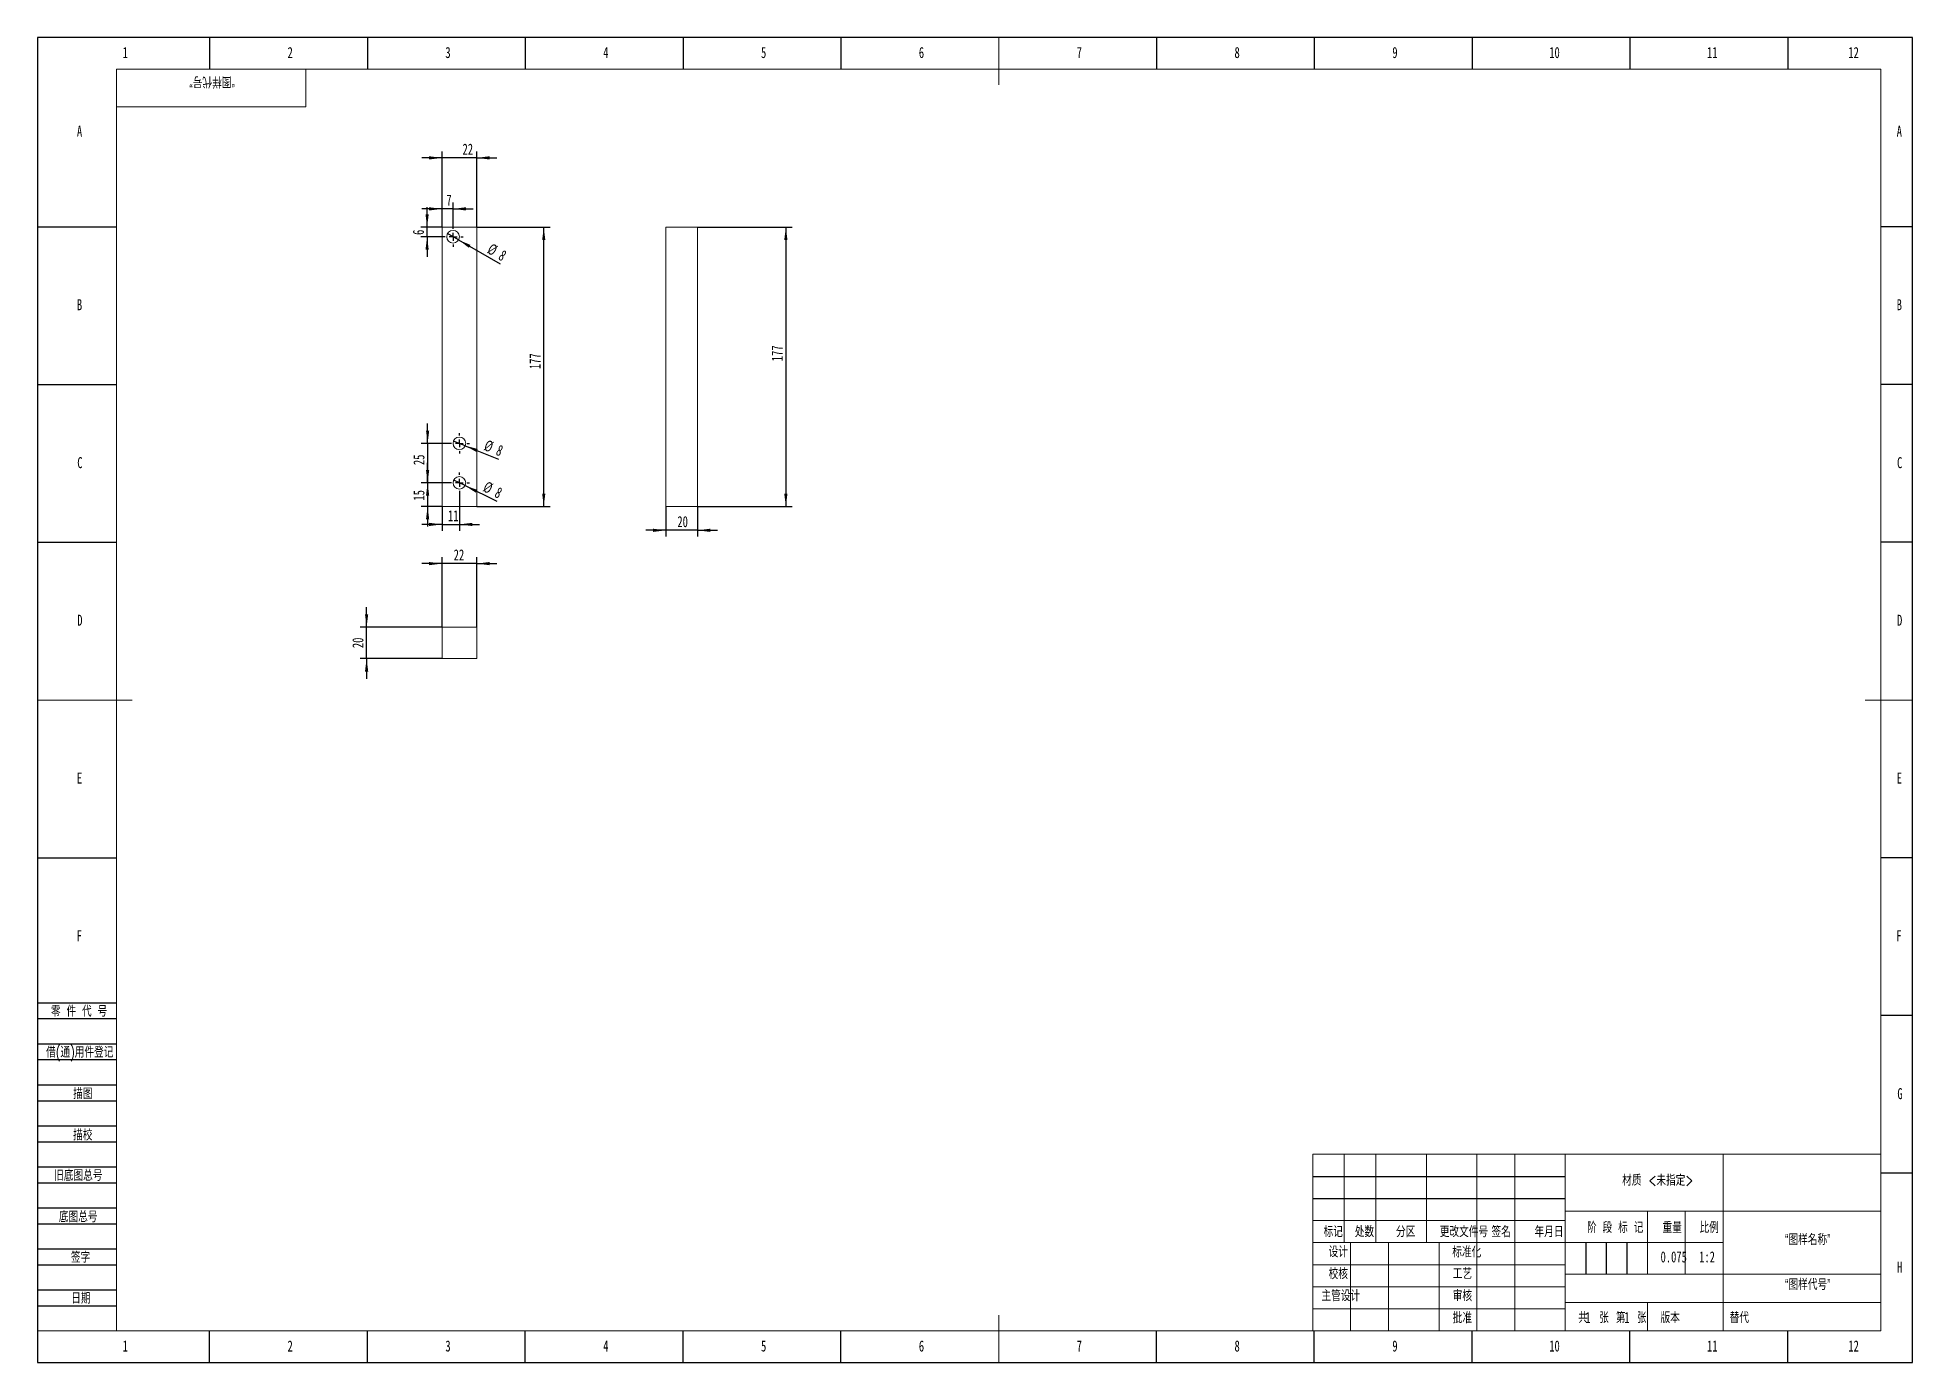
# Model space of a CAD drawing. Header units: millimetres. Extents: x 0 to 594, y 0 to 420.
import ezdxf

# ---------------------------------------------------------------- set-up
doc = ezdxf.new("R2010")
doc.units = ezdxf.units.MM
for name, color, linetype in [('10', 7, 'Continuous'), ('5', 7, 'Continuous'), ('SLD-0', 7, 'Continuous')]:
    doc.layers.add(name, color=color, linetype=linetype)
doc.styles.add('SLDTEXTSTYLE0', font='TXT', dxfattribs={"width": 0.7, "bigfont": 'bigfont'})
doc.styles.add('SLDTEXTSTYLE1', font='TXT', dxfattribs={"width": 0.614286, "bigfont": 'bigfont'})
doc.styles.add('SLDTEXTSTYLE2', font='TXT', dxfattribs={"width": 0.6, "bigfont": 'bigfont'})
doc.styles.add('SLDTEXTSTYLE3', font='TXT', dxfattribs={"width": 0.7})
doc.dimstyles.new('SLDDIMSTYLE0', dxfattribs={"dimtxt": 3.5, "dimasz": 4.08, "dimexe": 0, "dimexo": 0.0625, "dimgap": 0.875, "dimtad": 2, "dimlfac": 2, "dimrnd": 1e-09, "dimzin": 12, "dimdsep": 46, "dimtxsty": 'SLDTEXTSTYLE3', "dimsah": 1, "dimcen": 0.09, "dimadec": 0, "dimazin": 3, "dimtfac": 1, "dimtofl": 0, "dimtmove": 0, "dimatfit": 3, "dimfxl": 0, "dimfrac": 2, "dimtolj": 1, "dimtzin": 12, "dimarcsym": 0})
doc.dimstyles.new('SLDDIMSTYLE1', dxfattribs={"dimtxt": 3.5, "dimasz": 4.08, "dimexe": 0, "dimexo": 0.0625, "dimgap": 0.875, "dimtad": 2, "dimlfac": 2, "dimrnd": 1e-09, "dimzin": 12, "dimdsep": 46, "dimtxsty": 'SLDTEXTSTYLE3', "dimblk1": 'NONE', "dimsah": 1, "dimcen": 0, "dimadec": 0, "dimazin": 3, "dimtfac": 1, "dimtmove": 0, "dimatfit": 3, "dimldrblk": 'NONE', "dimfxl": 0, "dimfrac": 2, "dimtolj": 1, "dimtzin": 12, "dimarcsym": 0})
doc.dimstyles.new('SLDDIMSTYLE2', dxfattribs={"dimtxt": 3.5, "dimasz": 4.08, "dimexe": 0, "dimexo": 0.0625, "dimgap": 0.875, "dimtad": 2, "dimlfac": 2, "dimrnd": 1e-09, "dimzin": 12, "dimdsep": 46, "dimtxsty": 'SLDTEXTSTYLE3', "dimsah": 1, "dimcen": 0.09, "dimadec": 0, "dimazin": 3, "dimtfac": 1, "dimtmove": 0, "dimatfit": 0, "dimfxl": 0, "dimfrac": 2, "dimtolj": 1, "dimtzin": 12, "dimarcsym": 0})

# ---------------------------------------------------------------- blocks, each defined once
blk = doc.blocks.new('_D')
at = {"layer": '10'}
for p, q in [((139.15, 359.84), (162.38, 359.84)), ((160.38, 271.34), (160.38, 359.84)), ((139.15, 271.34), (162.38, 271.34))]:
    blk.add_line(p, q, dxfattribs=at)
for points in [[(160.38, 359.84), (159.88, 355.76), (160.89, 355.76)], [(160.38, 271.34), (160.89, 275.42), (159.88, 275.42)]]:
    blk.add_solid(points, dxfattribs=at)
at = {"layer": '10', "insert": (155.87, 314.88), "char_height": 3.5, "attachment_point": 1, "rotation": 90, "style": 'SLDTEXTSTYLE3'}
blk.add_mtext('177', dxfattribs=at)
blk = doc.blocks.new('_D_1')
at = {"layer": '10'}
for q in [(129.92, 357.84), (146.58, 348.22)]:
    blk.add_line((133.38, 355.84), q, dxfattribs=at)
blk.add_solid([(133.38, 355.84), (136.66, 353.36), (137.17, 354.24)], dxfattribs=at)
at = {"layer": '10', "char_height": 3.5, "attachment_point": 1, "rotation": 330, "style": 'SLDTEXTSTYLE3'}
for s, insert in [('%%c', (143.93, 354.92)), ('8', (147.49, 352.85))]:
    blk.add_mtext(s, dxfattribs=dict(at, insert=insert))
blk = doc.blocks.new('_NONE')
blk = doc.blocks.new('_D_2')
at = {"layer": '10'}
for p, q in [((128.15, 381.84), (121.8, 381.84)), ((128.15, 359.84), (128.15, 383.84)), ((139.15, 381.84), (128.15, 381.84)), ((139.15, 359.84), (139.15, 383.84)), ((139.15, 381.84), (145.5, 381.84))]:
    blk.add_line(p, q, dxfattribs=at)
for points in [[(128.15, 381.84), (124.07, 382.35), (124.07, 381.33)], [(139.15, 381.84), (143.23, 381.33), (143.23, 382.35)]]:
    blk.add_solid(points, dxfattribs=at)
at = {"layer": '10', "insert": (134.65, 386.35), "char_height": 3.5, "attachment_point": 1, "style": 'SLDTEXTSTYLE3'}
blk.add_mtext('22', dxfattribs=at)
blk = doc.blocks.new('_D_3')
at = {"layer": '10'}
for p, q in [((128.15, 365.67), (121.8, 365.67)), ((128.15, 359.84), (128.15, 367.67)), ((131.65, 365.67), (128.15, 365.67)), ((131.65, 360.09), (131.65, 367.67)), ((131.65, 365.67), (138, 365.67))]:
    blk.add_line(p, q, dxfattribs=at)
for points in [[(128.15, 365.67), (124.07, 366.18), (124.07, 365.16)], [(131.65, 365.67), (135.73, 365.16), (135.73, 366.18)]]:
    blk.add_solid(points, dxfattribs=at)
at = {"layer": '10', "insert": (129.54, 370.18), "char_height": 3.5, "attachment_point": 1, "style": 'SLDTEXTSTYLE3'}
blk.add_mtext('7', dxfattribs=at)
blk = doc.blocks.new('_D_4')
at = {"layer": '10'}
for q in [(131.79, 292.08), (146.06, 286.36)]:
    blk.add_line((135.51, 290.6), q, dxfattribs=at)
blk.add_solid([(135.51, 290.6), (139.1, 288.6), (139.48, 289.55)], dxfattribs=at)
at = {"layer": '10', "char_height": 3.5, "attachment_point": 1, "rotation": 338.13461, "style": 'SLDTEXTSTYLE3'}
for s, insert in [('%%c', (142.47, 292.59)), ('8', (146.29, 291.05))]:
    blk.add_mtext(s, dxfattribs=dict(at, insert=insert))
blk = doc.blocks.new('_D_5')
at = {"layer": '10'}
for q in [(131.86, 279.72), (145.51, 273.01)]:
    blk.add_line((135.44, 277.96), q, dxfattribs=at)
blk.add_solid([(135.44, 277.96), (138.88, 275.7), (139.33, 276.61)], dxfattribs=at)
at = {"layer": '10', "char_height": 3.5, "attachment_point": 1, "rotation": 333.81384, "style": 'SLDTEXTSTYLE3'}
for s, insert in [('%%c', (142.41, 279.49)), ('8', (146.09, 277.66))]:
    blk.add_mtext(s, dxfattribs=dict(at, insert=insert))
blk = doc.blocks.new('_D_6')
at = {"layer": '10'}
for p, q in [((133.65, 275.59), (133.65, 263.65)), ((128.15, 271.34), (128.15, 263.65)), ((128.15, 265.65), (121.8, 265.65)), ((128.15, 265.65), (133.65, 265.65)), ((133.65, 265.65), (140, 265.65))]:
    blk.add_line(p, q, dxfattribs=at)
for points in [[(128.15, 265.65), (124.07, 266.16), (124.07, 265.14)], [(133.65, 265.65), (137.73, 265.14), (137.73, 266.16)]]:
    blk.add_solid(points, dxfattribs=at)
at = {"layer": '10', "insert": (130.05, 270.16), "char_height": 3.5, "attachment_point": 1, "style": 'SLDTEXTSTYLE3'}
blk.add_mtext('11', dxfattribs=at)
blk = doc.blocks.new('_D_7')
at = {"layer": '10'}
for p, q in [((123.59, 291.34), (123.59, 297.69)), ((130.4, 291.34), (121.59, 291.34)), ((123.59, 291.34), (123.59, 278.84)), ((130.4, 278.84), (121.59, 278.84)), ((123.59, 278.84), (123.59, 272.49))]:
    blk.add_line(p, q, dxfattribs=at)
for points in [[(123.59, 291.34), (124.1, 295.42), (123.08, 295.42)], [(123.59, 278.84), (123.08, 274.76), (124.1, 274.76)]]:
    blk.add_solid(points, dxfattribs=at)
at = {"layer": '10', "insert": (119.08, 284.47), "char_height": 3.5, "attachment_point": 1, "rotation": 90, "style": 'SLDTEXTSTYLE3'}
blk.add_mtext('25', dxfattribs=at)
blk = doc.blocks.new('_D_8')
at = {"layer": '10'}
for p, q in [((123.59, 278.84), (123.59, 285.19)), ((130.4, 278.84), (121.59, 278.84)), ((123.59, 278.84), (123.59, 271.34)), ((128.15, 271.34), (121.59, 271.34)), ((123.59, 271.34), (123.59, 264.99))]:
    blk.add_line(p, q, dxfattribs=at)
for points in [[(123.59, 278.84), (124.1, 282.92), (123.08, 282.92)], [(123.59, 271.34), (123.08, 267.26), (124.1, 267.26)]]:
    blk.add_solid(points, dxfattribs=at)
at = {"layer": '10', "insert": (119.08, 273.21), "char_height": 3.5, "attachment_point": 1, "rotation": 90, "style": 'SLDTEXTSTYLE3'}
blk.add_mtext('15', dxfattribs=at)
blk = doc.blocks.new('_D_9')
at = {"layer": '10'}
for p, q in [((123.42, 359.84), (123.42, 366.19)), ((128.15, 359.84), (121.42, 359.84)), ((128.4, 356.84), (121.42, 356.84)), ((123.42, 356.84), (123.42, 359.84)), ((123.42, 356.84), (123.42, 350.49))]:
    blk.add_line(p, q, dxfattribs=at)
for points in [[(123.42, 359.84), (123.93, 363.92), (122.92, 363.92)], [(123.42, 356.84), (122.92, 352.76), (123.93, 352.76)]]:
    blk.add_solid(points, dxfattribs=at)
at = {"layer": '10', "insert": (118.91, 357.42), "char_height": 3.5, "attachment_point": 1, "rotation": 90, "style": 'SLDTEXTSTYLE3'}
blk.add_mtext('6', dxfattribs=at)
blk = doc.blocks.new('SW_CENTERMARKSYMBOL_0')
at = {"layer": '10', "color": 0}
for p, q in [((-2.5, 0), (-3.25, 0)), ((0, 0), (-1.25, 0)), ((0, 2.5), (0, 3.25)), ((0, 0), (0, 1.25)), ((0, 0), (0, -1.25)), ((0, 0), (1.25, 0)), ((2.5, 0), (3.25, 0)), ((0, -2.5), (0, -3.25))]:
    blk.add_line(p, q, dxfattribs=at)
blk = doc.blocks.new('SW_CENTERMARKSYMBOL_1')
at = {"layer": '10', "color": 0}
for p, q in [((-2.5, 0), (-3.25, 0)), ((0, 0), (-1.25, 0)), ((0, 2.5), (0, 3.25)), ((0, 0), (0, 1.25)), ((0, 0), (0, -1.25)), ((0, 0), (1.25, 0)), ((2.5, 0), (3.25, 0)), ((0, -2.5), (0, -3.25))]:
    blk.add_line(p, q, dxfattribs=at)
blk = doc.blocks.new('SW_CENTERMARKSYMBOL_2')
at = {"layer": '10', "color": 0}
for p, q in [((-2.5, 0), (-3.25, 0)), ((0, 0), (-1.25, 0)), ((0, 2.5), (0, 3.25)), ((0, 0), (0, 1.25)), ((0, 0), (0, -1.25)), ((0, 0), (1.25, 0)), ((2.5, 0), (3.25, 0)), ((0, -2.5), (0, -3.25))]:
    blk.add_line(p, q, dxfattribs=at)
blk = doc.blocks.new('_D_10')
at = {"layer": '10'}
for p, q in [((104.26, 233.11), (104.26, 239.46)), ((128.15, 233.11), (102.26, 233.11)), ((104.26, 223.11), (104.26, 233.11)), ((128.15, 223.11), (102.26, 223.11)), ((104.26, 223.11), (104.26, 216.76))]:
    blk.add_line(p, q, dxfattribs=at)
for points in [[(104.26, 233.11), (104.77, 237.19), (103.75, 237.19)], [(104.26, 223.11), (103.75, 219.03), (104.77, 219.03)]]:
    blk.add_solid(points, dxfattribs=at)
at = {"layer": '10', "insert": (99.75, 226.45), "char_height": 3.5, "attachment_point": 1, "rotation": 90, "style": 'SLDTEXTSTYLE3'}
blk.add_mtext('20', dxfattribs=at)
blk = doc.blocks.new('_D_11')
at = {"layer": '10'}
for p, q in [((128.15, 253.24), (121.8, 253.24)), ((128.15, 233.11), (128.15, 255.24)), ((139.15, 253.24), (128.15, 253.24)), ((139.15, 233.11), (139.15, 255.24)), ((139.15, 253.24), (145.5, 253.24))]:
    blk.add_line(p, q, dxfattribs=at)
for points in [[(128.15, 253.24), (124.07, 253.74), (124.07, 252.73)], [(139.15, 253.24), (143.23, 252.73), (143.23, 253.74)]]:
    blk.add_solid(points, dxfattribs=at)
at = {"layer": '10', "insert": (131.85, 257.75), "char_height": 3.5, "attachment_point": 1, "style": 'SLDTEXTSTYLE3'}
blk.add_mtext('22', dxfattribs=at)
blk = doc.blocks.new('_D_12')
at = {"layer": '10'}
for p, q in [((209.08, 359.84), (239.08, 359.84)), ((237.08, 359.84), (237.08, 271.34)), ((209.08, 271.34), (239.08, 271.34))]:
    blk.add_line(p, q, dxfattribs=at)
for points in [[(237.08, 359.84), (236.57, 355.76), (237.59, 355.76)], [(237.08, 271.34), (237.59, 275.42), (236.57, 275.42)]]:
    blk.add_solid(points, dxfattribs=at)
at = {"layer": '10', "insert": (232.57, 317.39), "char_height": 3.5, "attachment_point": 1, "rotation": 90, "style": 'SLDTEXTSTYLE3'}
blk.add_mtext('177', dxfattribs=at)
blk = doc.blocks.new('_D_13')
at = {"layer": '10'}
for p, q in [((199.08, 271.34), (199.08, 261.79)), ((209.08, 271.34), (209.08, 261.79)), ((199.08, 263.79), (192.73, 263.79)), ((209.08, 263.79), (199.08, 263.79)), ((209.08, 263.79), (215.43, 263.79))]:
    blk.add_line(p, q, dxfattribs=at)
for points in [[(199.08, 263.79), (195, 264.3), (195, 263.28)], [(209.08, 263.79), (213.16, 263.28), (213.16, 264.3)]]:
    blk.add_solid(points, dxfattribs=at)
at = {"layer": '10', "insert": (202.72, 268.3), "char_height": 3.5, "attachment_point": 1, "style": 'SLDTEXTSTYLE3'}
blk.add_mtext('20', dxfattribs=at)

msp = doc.modelspace()

# ---------------------------------------------------------------- linework, layer by layer
at = {"color": 7, "linetype": 'Continuous', "lineweight": 15}
for p, q in [((139.15, 359.84), (128.15, 359.84)), ((128.15, 359.84), (128.15, 271.34)), ((139.15, 271.34), (139.15, 359.84)), ((209.08, 359.84), (199.08, 359.84)), ((199.08, 359.84), (199.08, 271.34)), ((209.08, 359.84), (209.08, 271.34)), ((128.15, 271.34), (139.15, 271.34)), ((209.08, 271.34), (199.08, 271.34)), ((128.15, 223.1119), (128.15, 233.1119)), ((139.15, 233.1119), (128.15, 233.1119)), ((139.15, 223.1119), (139.15, 233.1119)), ((139.15, 223.1119), (128.15, 223.1119))]:
    msp.add_line(p, q, dxfattribs=at)
for centre in [(131.65, 356.84), (133.65, 291.34), (133.65, 278.84)]:
    msp.add_circle(centre, 2, dxfattribs=at)
at = {"layer": '5', "color": 7}
for p, q in [((594.0053, 420), (0, 420)), ((0, 420), (0, 0)), ((594.0053, 0), (594.0053, 420)), ((0, 114), (25, 114)), ((0, 109), (25, 109)), ((0, 101), (25, 101)), ((0, 96), (25, 96)), ((0, 88), (25, 88)), ((0, 83), (25, 83)), ((0, 75), (25, 75)), ((0, 70), (25, 70)), ((0, 62), (25, 62)), ((0, 57), (25, 57)), ((404, 59), (484, 59)), ((0, 49), (25, 49)), ((404, 52), (484, 52)), ((0, 44), (25, 44)), ((0, 36), (25, 36)), ((490.5, 38), (490.5, 28)), ((497, 38), (497, 28)), ((503.5, 38), (503.5, 28)), ((0, 31), (25, 31)), ((0, 23), (25, 23)), ((0, 18), (25, 18)), ((0, 0), (594.0053, 0))]:
    msp.add_line(p, q, dxfattribs=at)
at = {"layer": '5'}
for p, q in [((54.5, 420), (54.5, 410)), ((104.5, 420), (104.5, 410)), ((154.5, 420), (154.5, 410)), ((204.5, 420), (204.5, 410)), ((254.5, 420), (254.5, 410)), ((354.5, 420), (354.5, 410)), ((404.5, 420), (404.5, 410)), ((454.5, 420), (454.5, 410)), ((504.5, 420), (504.5, 410)), ((554.5, 420), (554.5, 410)), ((0, 360), (25, 360)), ((594.0053, 360), (584.0053, 360)), ((0, 310), (25, 310)), ((594.0053, 310), (584.0053, 310)), ((0, 260), (25, 260)), ((594.0053, 260), (584.0053, 260)), ((0, 160), (25, 160)), ((594.0053, 160), (584.0053, 160)), ((594.0053, 110), (584.0053, 110)), ((594.0053, 60), (584.0053, 60)), ((54.5, 0), (54.5, 10)), ((104.5, 0), (104.5, 10)), ((154.5, 0), (154.5, 10)), ((204.5, 0), (204.5, 10)), ((254.5, 0), (254.5, 10)), ((354.5, 0), (354.5, 10)), ((404.5, 0), (404.5, 10)), ((454.5, 0), (454.5, 10)), ((504.5, 0), (504.5, 10)), ((554.5, 0), (554.5, 10))]:
    msp.add_line(p, q, dxfattribs=at)
at = {"layer": '5', "lineweight": 15}
for p, q in [((304.5027, 420), (304.5027, 405)), ((0, 210), (30, 210)), ((594.0053, 210), (579.0053, 210)), ((304.5027, 0), (304.5027, 15))]:
    msp.add_line(p, q, dxfattribs=at)
at = {"layer": '5', "color": 7, "lineweight": 15}
for p, q in [((584.0053, 410), (25, 410)), ((25, 410), (25, 10)), ((85, 398), (85, 410)), ((584.0053, 10), (584.0053, 410)), ((25, 398), (85, 398)), ((404, 66), (584, 66)), ((404, 66), (404, 10)), ((414, 66), (414, 38)), ((424, 66), (424, 38)), ((440, 66), (440, 38)), ((456, 66), (456, 10)), ((468, 66), (468, 38)), ((484, 66), (484, 10)), ((534, 66), (534, 38)), ((484, 48), (584, 48)), ((510, 48), (510, 28)), ((522, 48), (522, 28)), ((404, 45), (484, 45)), ((404, 38), (534, 38)), ((416, 38), (416, 10)), ((428, 38), (428, 10)), ((444, 38), (444, 10)), ((468, 38), (468, 10)), ((534, 38), (534, 10)), ((404, 31), (484, 31)), ((404, 24), (484, 24)), ((484, 28), (584, 28)), ((484.0053, 18.9847), (584.0053, 18.9847)), ((510, 18.9847), (510, 10)), ((404, 17), (484, 17)), ((0, 10), (584.0053, 10))]:
    msp.add_line(p, q, dxfattribs=at)

# ---------------------------------------------------------------- block references
at = {"layer": '10'}
for name, p in [('SW_CENTERMARKSYMBOL_0', (131.65, 356.84)), ('SW_CENTERMARKSYMBOL_1', (133.65, 291.34)), ('SW_CENTERMARKSYMBOL_2', (133.65, 278.84))]:
    msp.add_blockref(name, p, dxfattribs=at)

# ---------------------------------------------------------------- texts
at = {"layer": '10', "char_height": 3.5}
for s, insert, attachment_point, style in [('1', (27.7944, 416.9864), 2, 'SLDTEXTSTYLE3'), ('2', (80.0444, 416.9864), 2, 'SLDTEXTSTYLE3'), ('3', (130.0444, 416.9864), 2, 'SLDTEXTSTYLE3'), ('4', (180.0444, 416.9864), 2, 'SLDTEXTSTYLE3'), ('5', (230.0444, 416.9864), 2, 'SLDTEXTSTYLE3'), ('6', (280.0469, 416.9864), 2, 'SLDTEXTSTYLE3'), ('7', (330.0469, 416.9864), 2, 'SLDTEXTSTYLE3'), ('8', (380.0469, 416.9864), 2, 'SLDTEXTSTYLE3'), ('9', (430.0469, 416.9864), 2, 'SLDTEXTSTYLE3'), ('10', (480.5889, 416.9864), 2, 'SLDTEXTSTYLE3'), ('11', (530.5889, 416.9864), 2, 'SLDTEXTSTYLE3'), ('12', (575.3439, 416.9864), 2, 'SLDTEXTSTYLE3'), ('A', (13.3203, 392.0427), 2, 'SLDTEXTSTYLE3'), ('A', (589.8303, 392.0427), 2, 'SLDTEXTSTYLE3'), ('B', (13.3203, 337.0427), 2, 'SLDTEXTSTYLE3'), ('B', (589.8303, 337.0427), 2, 'SLDTEXTSTYLE3'), ('C', (13.4273, 286.9864), 2, 'SLDTEXTSTYLE3'), ('C', (589.9373, 286.9864), 2, 'SLDTEXTSTYLE3'), ('D', (13.4297, 237.0427), 2, 'SLDTEXTSTYLE3'), ('D', (589.9397, 237.0427), 2, 'SLDTEXTSTYLE3'), ('E', (13.3179, 186.9864), 2, 'SLDTEXTSTYLE3'), ('E', (589.8279, 186.9864), 2, 'SLDTEXTSTYLE3'), ('F', (13.2243, 137.0427), 2, 'SLDTEXTSTYLE3'), ('F', (589.7343, 137.0427), 2, 'SLDTEXTSTYLE3'), ('G', (590.0491, 86.9864), 2, 'SLDTEXTSTYLE3'), ('\\M+18DDE质 <\\M+196A2\\M+18E77\\M+192E8>', (513.298, 59.5449), 2, 'SLDTEXTSTYLE0'), ('\\M+18167图样\\M+196BC\\M+18FCC\\M+18168', (560.8405, 40.7293), 2, 'SLDTEXTSTYLE0'), ('0.075', (518.3603, 35.2366), 2, 'SLDTEXTSTYLE3'), ('H', (589.9397, 31.9864), 2, 'SLDTEXTSTYLE3'), ('\\M+18167图样\\M+191E3\\M+18D86\\M+18168', (560.8429, 26.4973), 2, 'SLDTEXTSTYLE0'), ('\\M+18EE5\\M+18AC7设计', (412.8822, 22.9442), 2, 'SLDTEXTSTYLE0'), ('1', (490.3401, 15.9971), 1, 'SLDTEXTSTYLE3'), ('1', (502.6937, 15.9971), 1, 'SLDTEXTSTYLE3'), ('1', (27.7944, 6.9864), 2, 'SLDTEXTSTYLE3'), ('2', (80.0444, 6.9864), 2, 'SLDTEXTSTYLE3'), ('3', (130.0444, 6.9864), 2, 'SLDTEXTSTYLE3'), ('4', (180.0444, 6.9864), 2, 'SLDTEXTSTYLE3'), ('5', (230.0444, 6.9864), 2, 'SLDTEXTSTYLE3'), ('6', (280.0469, 6.9864), 2, 'SLDTEXTSTYLE3'), ('7', (330.0469, 6.9864), 2, 'SLDTEXTSTYLE3'), ('8', (380.0469, 6.9864), 2, 'SLDTEXTSTYLE3'), ('9', (430.0469, 6.9864), 2, 'SLDTEXTSTYLE3'), ('10', (480.5889, 6.9864), 2, 'SLDTEXTSTYLE3'), ('11', (530.5889, 6.9864), 2, 'SLDTEXTSTYLE3'), ('12', (575.3439, 6.9864), 2, 'SLDTEXTSTYLE3')]:
    msp.add_mtext(s, dxfattribs=dict(at, insert=insert, attachment_point=attachment_point, style=style))
at = {"layer": '10', "color": 7, "char_height": 3.5}
for s, insert, attachment_point, style in [('\\M+197EB \\M+18C8F \\M+191E3 \\M+18D86', (4.2849, 113.1242), 1, 'SLDTEXTSTYLE1'), ('\\M+18ED8(\\M+192CA)\\M+19770\\M+18C8F\\M+1936F记', (2.7355, 100.137), 1, 'SLDTEXTSTYLE0'), ('\\M+19560图', (14.3732, 86.9834), 2, 'SLDTEXTSTYLE0'), ('\\M+19560\\M+18D5A', (14.3407, 73.8814), 2, 'SLDTEXTSTYLE0'), ('\\M+18B8C\\M+192EA图总\\M+18D86', (5.2617, 61.0888), 1, 'SLDTEXTSTYLE0'), ('\\M+192EA图总\\M+18D86', (6.7617, 47.9751), 1, 'SLDTEXTSTYLE0'), ('标记', (410.4882, 43.2318), 2, 'SLDTEXTSTYLE0'), ('处\\M+19094', (420.3881, 43.2318), 2, 'SLDTEXTSTYLE0'), ('\\M+195AA\\M+18BE6', (433.4382, 43.2318), 2, 'SLDTEXTSTYLE0'), ('\\M+18D58\\M+189FC\\M+195B6\\M+18C8F\\M+18D86', (451.8917, 43.2318), 2, 'SLDTEXTSTYLE0'), ('签\\M+196BC', (463.6846, 43.2318), 2, 'SLDTEXTSTYLE0'), ('\\M+1944E\\M+18C8E\\M+193FA', (478.8505, 43.2318), 2, 'SLDTEXTSTYLE0'), ('阶 \\M+19269 标 记', (499.8116, 44.5695), 2, 'SLDTEXTSTYLE1'), ('\\M+18F64\\M+197CA', (517.897, 44.5695), 2, 'SLDTEXTSTYLE0'), ('\\M+194E4\\M+197E1', (529.5979, 44.5695), 2, 'SLDTEXTSTYLE0'), ('设计', (412.0826, 36.8674), 2, 'SLDTEXTSTYLE0'), ('标\\M+18F79\\M+189BB', (452.7993, 36.8018), 2, 'SLDTEXTSTYLE0'), ('签\\M+18E9A', (13.6478, 35.1094), 2, 'SLDTEXTSTYLE0'), ('\\M+18D5A\\M+18A6A', (412.0817, 29.9213), 2, 'SLDTEXTSTYLE0'), ('\\M+18D48艺', (451.4074, 29.9213), 2, 'SLDTEXTSTYLE0'), ('\\M+193FA\\M+18AFA', (13.725, 22.1483), 2, 'SLDTEXTSTYLE0'), ('审\\M+18A6A', (451.4068, 22.9442), 2, 'SLDTEXTSTYLE0'), ('\\M+194E1\\M+18F79', (451.3889, 15.9569), 2, 'SLDTEXTSTYLE0'), ('\\M+18BA4  张', (492.9483, 15.9971), 2, 'SLDTEXTSTYLE2'), ('\\M+191E6  张', (504.8973, 15.9971), 2, 'SLDTEXTSTYLE2'), ('\\M+194C5\\M+1967B', (517.2341, 15.9971), 2, 'SLDTEXTSTYLE0')]:
    msp.add_mtext(s, dxfattribs=dict(at, insert=insert, attachment_point=attachment_point, style=style))
at = {"layer": 'SLD-0', "insert": (55.3151, 404.1521), "char_height": 3.5, "attachment_point": 2, "rotation": 180, "style": 'SLDTEXTSTYLE0'}
msp.add_mtext('\\M+18167图样\\M+191E3\\M+18D86\\M+18168', dxfattribs=at)
at = {"layer": 'SLD-0', "char_height": 3.5}
for s, insert, attachment_point, style in [('1:2', (528.9242, 35.2366), 2, 'SLDTEXTSTYLE3'), ('\\M+191D6\\M+191E3', (536.0783, 15.9971), 1, 'SLDTEXTSTYLE0')]:
    msp.add_mtext(s, dxfattribs=dict(at, insert=insert, attachment_point=attachment_point, style=style))

# ---------------------------------------------------------------- dimensions: what is measured, and where the dimension line sits
at = {"layer": '10'}
for base, p1, p2, picture, middle in [((128.15, 381.84), (139.15, 359.84), (128.15, 359.84), '_D_2', (136.1844, 381.84)), ((128.15, 365.6709), (131.65, 360.09), (128.15, 359.84), '_D_3', (130.3043, 365.6709)), ((133.65, 265.65), (128.15, 271.34), (133.65, 275.59), '_D_6', (131.5905, 265.65)), ((199.08, 263.7894), (209.08, 271.34), (199.08, 271.34), '_D_13', (204.254, 263.7894)), ((128.15, 253.2368), (139.15, 233.1119), (128.15, 233.1119), '_D_11', (133.3837, 253.2368))]:
    dim = msp.add_linear_dim(base=base, p1=p1, p2=p2, dimstyle='SLDDIMSTYLE2', dxfattribs=at)
    dim.commit()
    dim.dimension.update_dxf_attribs({"geometry": picture, "text_midpoint": middle, "dimtype": 160})
for base, p1, p2, dimstyle, picture, middle in [((123.4243, 359.84), (128.4, 356.84), (128.15, 359.84), 'SLDDIMSTYLE2', '_D_9', (123.4243, 358.1848)), ((160.3836, 359.84), (139.15, 271.34), (139.15, 359.84), 'SLDDIMSTYLE0', '_D', (160.3836, 317.1814)), ((237.08, 271.34), (209.08, 359.84), (209.08, 271.34), 'SLDDIMSTYLE0', '_D_12', (237.08, 319.6907)), ((123.5877, 278.84), (130.4, 291.34), (130.4, 278.84), 'SLDDIMSTYLE2', '_D_7', (123.5877, 286.0079)), ((123.5877, 271.34), (130.4, 278.84), (128.15, 271.34), 'SLDDIMSTYLE2', '_D_8', (123.5877, 274.7463)), ((104.2622, 233.1119), (128.15, 223.1119), (128.15, 233.1119), 'SLDDIMSTYLE2', '_D_10', (104.2622, 227.9869))]:
    dim = msp.add_linear_dim(base=base, p1=p1, p2=p2, angle=90, dimstyle=dimstyle, dxfattribs=at)
    dim.commit()
    dim.dimension.update_dxf_attribs({"geometry": picture, "text_midpoint": middle, "dimtype": 160})
for p1, p2, picture, middle in [((129.9179, 357.84), (133.3821, 355.84), '_D_1', (144.3444, 349.5109)), ((131.7939, 292.0849), (135.5061, 290.5951), '_D_4', (143.7321, 287.2941)), ((131.8553, 279.7226), (135.4447, 277.9574), '_D_5', (143.2654, 274.1115))]:
    dim = msp.add_diameter_dim_2p(p1=p1, p2=p2, dimstyle='SLDDIMSTYLE1', dxfattribs=at)
    dim.commit()
    dim.dimension.update_dxf_attribs({"geometry": picture, "text_midpoint": middle, "dimtype": 163})

doc.saveas('drawing.dxf')
